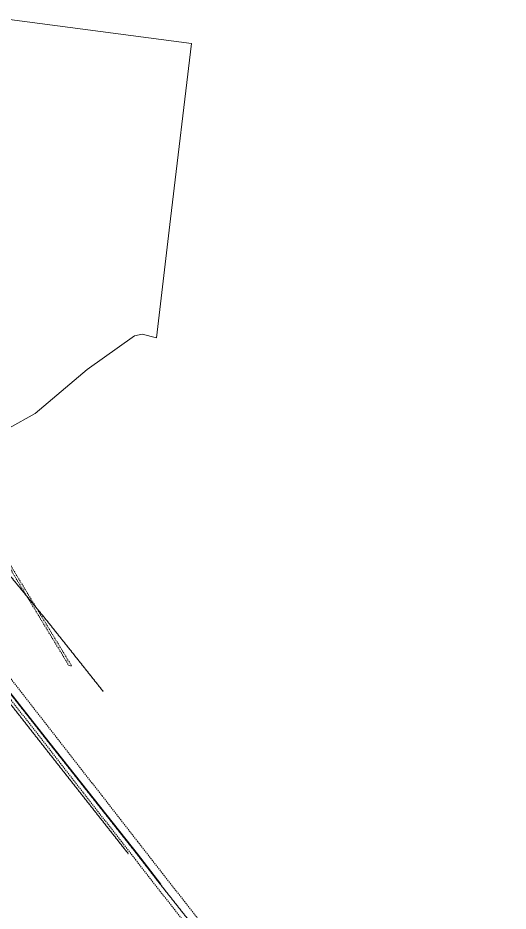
# Model space of a CAD drawing. Header units: metres. Extents: x 295944 to 299769, y 6164542 to 6170961.
# Drawn here: x 298137 to 299301, y 6166857 to 6168977 of the extents above; entities that cross this region are included whole.
import ezdxf

# ---------------------------------------------------------------- set-up
doc = ezdxf.new("R2010")
doc.units = ezdxf.units.M
doc.linetypes.add('Cable Exist OH', pattern=[1, 1, 0])
doc.linetypes.add('Dash', pattern=[5, 3, -2])
doc.layers.add('Cadastre Easements_SP_EXT', color=9, linetype='Continuous', lineweight=5)
doc.layers.add('Cadastre Land Parcels_SP_EXT', color=9, linetype='Continuous', lineweight=5)
doc.layers.add('Mains_HV_EXT', color=7, linetype='Continuous')
doc.layers.add('Mains_TR_EXT', color=7, linetype='Continuous')
doc.styles.get("Standard").update_dxf_attribs({"font": 'arial.ttf'})
doc.linetypes.add('Cable E OH', pattern='A,9.4,["E",Standard,S=1.7,R=0,X=0,Y=-1],0', length=9.4)
doc.linetypes.add('Cable P UG', pattern='A,6,-0.5,["P",Standard,S=1.7,R=0,X=0.5,Y=-1],-2.9', length=9.4)

msp = doc.modelspace()

# ---------------------------------------------------------------- linework, layer by layer
at = {"layer": 'Cadastre Easements_SP_EXT', "linetype": 'Dash'}
msp.add_lwpolyline([(298062.2, 6167772.4), (298061.9, 6167773), (298053.2, 6167787.6), (298011.6, 6167808.4), (297979.2, 6167855.5), (297975.6, 6167860.8), (297970.3, 6167852.8), (297986.2, 6167830.8), (298007.8, 6167801.3), (298052, 6167779.8), (298060.7, 6167765.3), (298258.5, 6167439.7), (298264.9, 6167438.8), (298062.2, 6167772.4)], close=True, dxfattribs=at)
msp.add_lwpolyline([(298768, 6166578.1), (298422.2, 6167021.4), (298338.1, 6167129.3), (298196.8, 6167310.5), (298193.4, 6167314.9), (298099, 6167436), (298066.1, 6167478.1), (298023.1, 6167533.2), (297789.6, 6167832.9), (297787.7, 6167835.3), (297746.8, 6167838.4), (298016.5, 6167492.2), (298088.5, 6167399.8), (298121.3, 6167357.7), (298292.9, 6167137.7), (298416.3, 6166979.4), (298770.4, 6166525.4)], dxfattribs=at)
at = {"layer": 'Cadastre Land Parcels_SP_EXT', "linetype": 'Continuous'}
msp.add_lwpolyline([(298116, 6168003.3), (298178.7, 6168037.5), (298301.8, 6168142.4), (298414.2, 6168222.1), (298432.6, 6168226.2), (298466.1, 6168217.1), (298499.8, 6168499.7), (298549.3, 6168915.5), (298086.6, 6168976.7)], dxfattribs=at)
at = {"layer": 'Mains_HV_EXT', "linetype": 'Cable P UG'}
for p, q in [((298075.7, 6167428.8), (298154.5, 6167328.7)), ((298154.5, 6167328.7), (298213.1, 6167254.2)), ((298213.1, 6167254.2), (298420, 6166992.6)), ((298420, 6166992.6), (298475.4, 6166920.9))]:
    msp.add_line(p, q, dxfattribs=at)
at = {"layer": 'Mains_HV_EXT', "linetype": 'Cable E OH'}
for p, q in [((298075.9, 6167429), (298154.8, 6167328.9)), ((298154.8, 6167328.9), (298213.3, 6167254.4)), ((298213.3, 6167254.4), (298420.2, 6166992.8)), ((298420.2, 6166992.8), (298475.6, 6166921.1))]:
    msp.add_line(p, q, dxfattribs=at)
at = {"layer": 'Mains_HV_EXT', "linetype": 'Cable Exist OH'}
msp.add_lwpolyline([(297995.9, 6167796.3), (298021.4, 6167770.7), (298113.9, 6167658.6), (298206, 6167546.4), (298273.7, 6167461.4), (298340.1, 6167377.8)], dxfattribs=at)
at = {"layer": 'Mains_TR_EXT', "linetype": 'Cable Exist OH'}
for p, q in [((298074.5, 6167405.4), (298146.9, 6167313.7)), ((298146.9, 6167313.7), (298210.8, 6167232.3)), ((298210.8, 6167232.3), (298398.9, 6166993.6))]:
    msp.add_line(p, q, dxfattribs=at)
msp.add_lwpolyline([(297838.5, 6167728.5), (297915.7, 6167629), (298075.4, 6167428.6), (298154.3, 6167328.6), (298212.9, 6167254), (298419.8, 6166992.4), (298475.2, 6166920.7), (298637.2, 6166716), (298827.2, 6166476.6), (298885.9, 6166400.9), (299029, 6166219.7), (299124.4, 6166099.7), (299231, 6165963), (299301.2, 6165874.5)], dxfattribs=at)

doc.saveas('drawing.dxf')
